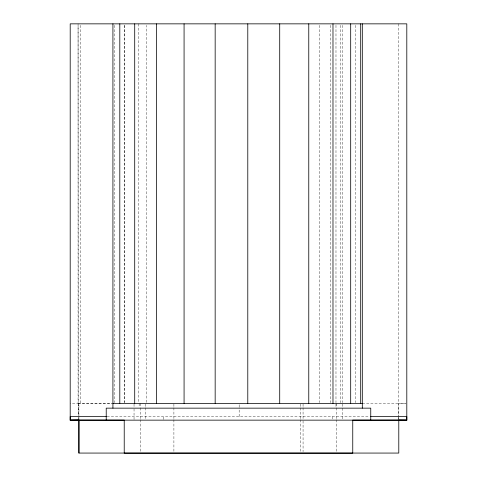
<?xml version="1.0" encoding="UTF-8"?>
<svg xmlns="http://www.w3.org/2000/svg" width="477" height="477" viewBox="0 0 477 477"><rect width="100%" height="100%" fill="white"/><g stroke="black" fill="none" stroke-linecap="round" stroke-linejoin="round"><path stroke-width="0.36" stroke-dasharray="2.38 1.79" d="M78.216 420.088L78.216 417.232M78.92 419.325L78.92 417.208L78.92 419.384M78.908 415.819L78.92 403.351L78.067 403.387L78.067 25.341M80.428 25.341L80.428 403.387L70.202 403.441M146.809 402.421L146.809 25.341M163.241 419.432L163.241 416.582M239.162 416.546L239.162 407.781M239.162 407.048L239.168 403.393M398.796 419.384L398.79 417.274M398.808 23.85L398.79 416.564L398.79 403.381L406.076 403.387L363.158 403.393M398.766 419.372L398.784 417.232M78.669 403.381L78.902 416.528M78.067 403.387L112.393 403.357M78.067 23.85L78.216 403.381L112.447 403.393M107.092 416.534L369.776 416.558M332.219 416.582L332.219 419.432M355.437 25.341L355.437 402.642M342.82 25.341L342.82 402.642M342.82 404.067L342.82 407.471M342.82 408.151L342.82 419.432M340.524 25.341L340.524 402.642M336.619 403.381L336.619 407.096M336.619 407.841L336.619 418.985M336.619 419.724L336.619 451.665M335.981 25.341L335.981 402.642M335.981 404.067L335.981 407.471M330.197 25.341L330.197 402.642M319.572 25.341L319.572 402.642M303.068 404.114L303.068 407.03M303.068 407.757L303.068 419.414M303.068 420.881L303.068 451.683M300.432 404.126L300.432 407.096M300.432 407.841L300.432 418.985M300.432 419.724L300.432 451.665M173.902 404.114L173.902 407.096M173.902 407.757L173.902 419.414M173.902 419.724L173.902 451.683M145.437 404.114L145.437 407.048M145.437 407.781L145.437 419.432M140.357 403.381L140.357 407.096M140.357 407.841L140.357 418.985M140.357 419.724L140.357 451.665M139.153 403.441L139.153 407.477M138.336 23.85L138.336 402.66M134.043 404.114L134.043 407.477M134.043 408.855L134.043 419.432M124.807 25.341L124.807 402.642M124.545 25.341L124.545 402.642M114.54 25.341L114.54 402.642M78.216 403.381L78.216 415.789"/><path stroke-width="0.72" d="M352.968 420.124L398.79 420.094L398.79 453.067L78.92 453.067L78.92 420.028L70.197 420.148L70.202 23.85L406.803 23.85L406.803 420.148L70.197 420.148L70.202 416.582L106.574 416.582M398.796 420.094L406.803 420.148L406.803 416.582L370.349 416.582M70.197 420.148L78.92 420.028L78.92 453.067M112.924 403.381L362.311 403.381M406.78 420.148L398.766 420.088M78.216 420.088L124.014 420.124M370.754 420.148L370.754 408.151L106.222 408.151L106.222 420.148M362.311 23.85L362.311 408.151M360.695 23.85L360.695 403.381M352.753 420.148L352.753 453.15L124.223 453.15L124.223 420.148M350.69 23.85L350.69 403.381M332.982 23.85L332.982 403.381M308.768 23.85L308.768 403.381M279.713 23.85L279.713 403.381M247.784 23.85L247.784 403.381M215.163 23.85L215.163 403.381M184.074 23.85L184.074 403.381M156.635 23.85L156.635 403.381M134.711 23.85L134.711 403.381M119.805 23.85L119.805 403.381M112.924 23.85L112.924 408.151"/></g></svg>
